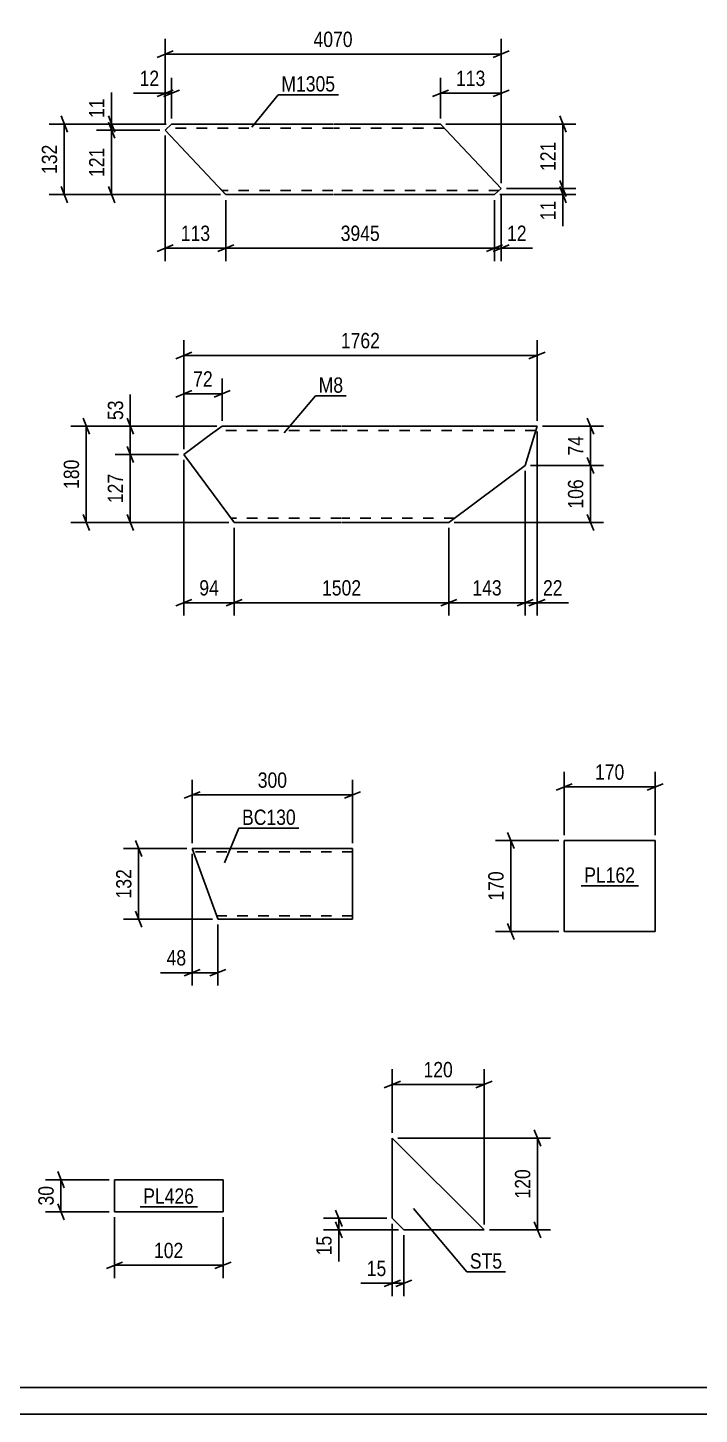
# Model space of a CAD drawing. Header units: millimetres. Extents: x 0 to 594, y 0 to 420.
# Drawn here: x 227.7 to 353.3, y 0 to 259 of the extents above; entities that cross this region are included whole.
import ezdxf

# ---------------------------------------------------------------- set-up
doc = ezdxf.new("R2010")
doc.units = ezdxf.units.MM
doc.linetypes.add('DXK_LINE_DOT2', pattern=[3.9198, 1.9599, -1.9599])
doc.styles.add('Arial Narrow', font='ARIALN.TTF', dxfattribs={"height": 0.2})

# ---------------------------------------------------------------- blocks, each defined once
blk = doc.blocks.new('Unknown-348431186-1135')
at = {"color": 5, "linetype": 'Continuous'}
for p, q in [((5, 5), (589, 5)), ((0, 0), (594, 0))]:
    blk.add_line(p, q, dxfattribs=at)
blk = doc.blocks.new('Part-348431186-11038 - 11037')
at = {"color": 2, "linetype": 'Continuous'}
for p, q in [((253.43, 239.93), (254.63, 241.06)), ((254.63, 241.06), (284.78, 241.06)), ((284.88, 241.06), (304.88, 241.06)), ((316.23, 228.99), (304.88, 241.06)), ((263.27, 229.46), (253.43, 239.93)), ((264.78, 227.86), (263.27, 229.46)), ((315.02, 227.86), (316.23, 228.99)), ((284.78, 227.86), (264.78, 227.86)), ((315.02, 227.86), (284.88, 227.86))]:
    blk.add_line(p, q, dxfattribs=at)
at = {"color": 7, "linetype": 'DXK_LINE_DOT2'}
for p, q in [((284.78, 240.26), (253.78, 240.26)), ((305.63, 240.26), (284.88, 240.26)), ((264.66, 227.98), (263.27, 229.46)), ((284.78, 228.66), (264.03, 228.66)), ((315.88, 228.66), (284.88, 228.66))]:
    blk.add_line(p, q, dxfattribs=at)
blk = doc.blocks.new('Part-348431186-11061 - 11060')
at = {"color": 2, "linetype": 'Continuous'}
for p, q in [((264.08, 184.62), (261.93, 183.02)), ((286.36, 184.62), (264.08, 184.62)), ((322.95, 184.62), (286.46, 184.62)), ((320.75, 177.27), (322.95, 184.62)), ((261.93, 183.02), (256.92, 179.29)), ((265.17, 168.22), (256.92, 179.29)), ((320.75, 177.27), (306.46, 166.62)), ((266.36, 166.62), (265.17, 168.22)), ((286.36, 166.62), (266.36, 166.62)), ((306.46, 166.62), (286.46, 166.62))]:
    blk.add_line(p, q, dxfattribs=at)
at = {"color": 7, "linetype": 'DXK_LINE_DOT2'}
for p, q in [((264.08, 184.62), (262.75, 183.64)), ((322.95, 184.62), (322.64, 183.59)), ((286.36, 183.82), (263.01, 183.82)), ((322.71, 183.82), (286.46, 183.82)), ((266.27, 166.75), (265.17, 168.22)), ((286.36, 167.42), (265.77, 167.42)), ((307.54, 167.42), (286.46, 167.42))]:
    blk.add_line(p, q, dxfattribs=at)
blk = doc.blocks.new('Part-348431186-11086 - 11085')
at = {"color": 2, "linetype": 'Continuous'}
for p, q in [((288.48, 105.7), (258.48, 105.7)), ((263.26, 92.59), (258.48, 105.7)), ((288.48, 105.7), (288.48, 92.5)), ((263.29, 92.5), (263.26, 92.59)), ((288.48, 92.5), (263.29, 92.5))]:
    blk.add_line(p, q, dxfattribs=at)
at = {"color": 7, "linetype": 'DXK_LINE_DOT2'}
for p, q in [((288.48, 105.1), (258.7, 105.1)), ((288.48, 105.61), (288.48, 105.7)), ((263.07, 93.1), (263.05, 93.15)), ((288.48, 93.1), (263.07, 93.1)), ((288.48, 93.1), (288.48, 93.15))]:
    blk.add_line(p, q, dxfattribs=at)
blk = doc.blocks.new('Part-348431186-11142 - 11141')
at = {"color": 2, "linetype": 'Continuous'}
for p, q in [((295.9, 51.61), (295.9, 36.61)), ((295.9, 51.61), (313.04, 34.47)), ((295.9, 36.61), (298.04, 34.47)), ((298.04, 34.47), (313.04, 34.47))]:
    blk.add_line(p, q, dxfattribs=at)
blk = doc.blocks.new('Part-348431186-11206 - 11205')
at = {"color": 2, "linetype": 'Continuous'}
for p, q in [((328.05, 90.2), (328.05, 107.2)), ((328.05, 107.2), (345.02, 107.2)), ((345.02, 107.2), (345.02, 90.2)), ((345.02, 90.2), (328.05, 90.2))]:
    blk.add_line(p, q, dxfattribs=at)
blk = doc.blocks.new('Part-348431186-11312 - 11311')
at = {"color": 2, "linetype": 'Continuous'}
for p, q in [((243.94, 37.83), (243.94, 43.83)), ((243.94, 43.83), (264.25, 43.83)), ((264.25, 43.83), (264.25, 37.83)), ((264.25, 37.83), (243.94, 37.83))]:
    blk.add_line(p, q, dxfattribs=at)
blk = doc.blocks.new('StraightDimension-348431186-11494 - 11037')
at = {"color": 7, "linetype": 'Continuous'}
for p, q in [((253.43, 240.93), (253.43, 256.95)), ((316.23, 229.99), (316.23, 256.95)), ((254.93, 254.7), (251.93, 253.5)), ((253.43, 254.1), (316.23, 254.1)), ((314.73, 253.5), (317.73, 254.7))]:
    blk.add_line(p, q, dxfattribs=at)
at = {"color": 0}
blk.add_wipeout([(289.08, 254.85), (289.08, 259.05), (280.57, 259.05), (280.57, 254.85)], dxfattribs=at)
at = {"color": 3, "style": 'Arial Narrow'}
blk.add_text('4070', height=2.863, dxfattribs=at).set_placement((281.17, 255.45))
blk = doc.blocks.new('StraightDimension-348431186-11470 - 11037')
at = {"color": 7, "linetype": 'Continuous'}
for p, q in [((304.88, 242.06), (304.88, 249.66)), ((316.23, 229.99), (316.23, 249.66)), ((303.38, 246.21), (306.38, 247.41)), ((304.88, 246.81), (316.23, 246.81)), ((317.73, 247.41), (314.73, 246.21))]:
    blk.add_line(p, q, dxfattribs=at)
at = {"color": 0}
blk.add_wipeout([(313.9, 247.56), (313.9, 251.76), (307.21, 251.76), (307.21, 247.56)], dxfattribs=at)
at = {"color": 3, "style": 'Arial Narrow'}
blk.add_text('113', height=2.863, dxfattribs=at).set_placement((307.81, 248.16))
blk = doc.blocks.new('StraightDimension-348431186-16838 - 11037')
at = {"color": 7, "linetype": 'Continuous'}
for p, q in [((253.63, 241.06), (240.58, 241.06)), ((242.83, 242.56), (244.03, 239.56)), ((244.03, 238.43), (242.83, 241.43)), ((243.43, 239.93), (243.43, 241.06)), ((252.43, 239.93), (240.58, 239.93))]:
    blk.add_line(p, q, dxfattribs=at)
at = {"color": 0}
blk.add_wipeout([(242.68, 246.44), (238.48, 246.44), (238.48, 241.58), (242.68, 241.58)], dxfattribs=at)
at = {"color": 7, "linetype": 'Continuous'}
blk.add_line((243.43, 241.06), (243.43, 246.96), dxfattribs=at)
blk.add_line((243.43, 241.06), (243.43, 246.96), dxfattribs=at)
at = {"color": 3, "style": 'Arial Narrow'}
blk.add_text('11', height=2.863, rotation=90.0002, dxfattribs=at).set_placement((242.08, 242.18))
blk = doc.blocks.new('StraightDimension-348431186-11474 - 11037')
at = {"color": 7, "linetype": 'Continuous'}
for p, q in [((253.43, 240.93), (253.43, 249.66)), ((254.63, 242.06), (254.63, 249.66)), ((251.93, 246.21), (254.93, 247.41)), ((256.13, 247.41), (253.13, 246.21)), ((253.43, 246.81), (254.63, 246.81))]:
    blk.add_line(p, q, dxfattribs=at)
at = {"color": 0}
blk.add_wipeout([(252.9, 247.56), (252.9, 251.76), (248.05, 251.76), (248.05, 247.56)], dxfattribs=at)
at = {"color": 7, "linetype": 'Continuous'}
blk.add_line((253.43, 246.81), (247.52, 246.81), dxfattribs=at)
blk.add_line((253.43, 246.81), (247.52, 246.81), dxfattribs=at)
at = {"color": 3, "style": 'Arial Narrow'}
blk.add_text('12', height=2.863, dxfattribs=at).set_placement((248.65, 248.16))
blk = doc.blocks.new('StraightDimension-348431186-16914 - 11037')
at = {"color": 7, "linetype": 'Continuous'}
for p, q in [((305.88, 241.06), (330.19, 241.06)), ((327.19, 242.56), (328.39, 239.56)), ((327.79, 228.99), (327.79, 241.06)), ((317.23, 228.99), (330.19, 228.99)), ((328.39, 227.49), (327.19, 230.49))]:
    blk.add_line(p, q, dxfattribs=at)
at = {"color": 0}
blk.add_wipeout([(327.04, 238.37), (322.84, 238.37), (322.84, 231.68), (327.04, 231.68)], dxfattribs=at)
at = {"color": 3, "style": 'Arial Narrow'}
blk.add_text('121', height=2.863, rotation=90.0002, dxfattribs=at).set_placement((326.44, 232.28))
blk = doc.blocks.new('StraightDimension-348431186-16839 - 11037')
at = {"color": 7, "linetype": 'Continuous'}
for p, q in [((242.83, 241.43), (244.03, 238.43)), ((252.43, 239.93), (240.58, 239.93)), ((243.43, 227.86), (243.43, 239.93)), ((244.03, 226.36), (242.83, 229.36)), ((263.78, 227.86), (240.58, 227.86))]:
    blk.add_line(p, q, dxfattribs=at)
at = {"color": 0}
blk.add_wipeout([(242.68, 237.23), (238.48, 237.23), (238.48, 230.55), (242.68, 230.55)], dxfattribs=at)
at = {"color": 3, "style": 'Arial Narrow'}
blk.add_text('121', height=2.863, rotation=90.0002, dxfattribs=at).set_placement((242.08, 231.15))
blk = doc.blocks.new('StraightDimension-348431186-16915 - 11037')
at = {"color": 7, "linetype": 'Continuous'}
for p, q in [((317.23, 228.99), (330.19, 228.99)), ((327.19, 230.49), (328.39, 227.49)), ((328.39, 226.36), (327.19, 229.36)), ((327.79, 227.86), (327.79, 228.99)), ((316.02, 227.86), (330.19, 227.86))]:
    blk.add_line(p, q, dxfattribs=at)
at = {"color": 0}
blk.add_wipeout([(327.04, 227.33), (322.84, 227.33), (322.84, 222.48), (327.04, 222.48)], dxfattribs=at)
at = {"color": 7, "linetype": 'Continuous'}
blk.add_line((327.79, 227.86), (327.79, 221.95), dxfattribs=at)
blk.add_line((327.79, 227.86), (327.79, 221.95), dxfattribs=at)
at = {"color": 3, "style": 'Arial Narrow'}
blk.add_text('11', height=2.863, rotation=90.0002, dxfattribs=at).set_placement((326.44, 223.08))
blk = doc.blocks.new('StraightDimension-348431186-17078 - 11037')
at = {"color": 7, "linetype": 'Continuous'}
for p, q in [((316.23, 227.99), (316.23, 215.46)), ((315.02, 226.86), (315.02, 215.46)), ((313.52, 217.26), (316.52, 218.46)), ((317.73, 218.46), (314.73, 217.26)), ((315.02, 217.86), (316.23, 217.86))]:
    blk.add_line(p, q, dxfattribs=at)
at = {"color": 0}
blk.add_wipeout([(321.61, 218.61), (321.61, 222.81), (316.75, 222.81), (316.75, 218.61)], dxfattribs=at)
at = {"color": 7, "linetype": 'Continuous'}
blk.add_line((316.23, 217.86), (322.13, 217.86), dxfattribs=at)
blk.add_line((316.23, 217.86), (322.13, 217.86), dxfattribs=at)
at = {"color": 3, "style": 'Arial Narrow'}
blk.add_text('12', height=2.863, dxfattribs=at).set_placement((317.35, 219.21))
blk = doc.blocks.new('StraightDimension-348431186-17079 - 11037')
at = {"color": 7, "linetype": 'Continuous'}
for p, q in [((264.78, 226.86), (264.78, 215.46)), ((315.02, 226.86), (315.02, 215.46)), ((266.28, 218.46), (263.28, 217.26)), ((264.78, 217.86), (315.02, 217.86)), ((313.52, 217.26), (316.52, 218.46))]:
    blk.add_line(p, q, dxfattribs=at)
at = {"color": 0}
blk.add_wipeout([(294.16, 218.61), (294.16, 222.81), (285.65, 222.81), (285.65, 218.61)], dxfattribs=at)
at = {"color": 3, "style": 'Arial Narrow'}
blk.add_text('3945', height=2.863, dxfattribs=at).set_placement((286.25, 219.21))
blk = doc.blocks.new('StraightDimension-348431186-17080 - 11037')
at = {"color": 7, "linetype": 'Continuous'}
for p, q in [((253.43, 238.93), (253.43, 215.46)), ((264.78, 226.86), (264.78, 215.46)), ((251.93, 217.26), (254.93, 218.46)), ((253.43, 217.86), (264.78, 217.86)), ((266.28, 218.46), (263.28, 217.26))]:
    blk.add_line(p, q, dxfattribs=at)
at = {"color": 0}
blk.add_wipeout([(262.45, 218.61), (262.45, 222.81), (255.76, 222.81), (255.76, 218.61)], dxfattribs=at)
at = {"color": 3, "style": 'Arial Narrow'}
blk.add_text('113', height=2.863, dxfattribs=at).set_placement((256.36, 219.21))
blk = doc.blocks.new('StraightDimension-348431186-17129 - 11037')
at = {"color": 7, "linetype": 'Continuous'}
for p, q in [((253.63, 241.06), (231.73, 241.06)), ((235.18, 239.56), (233.98, 242.56)), ((234.58, 227.86), (234.58, 241.06)), ((233.98, 229.36), (235.18, 226.36)), ((263.78, 227.86), (231.73, 227.86))]:
    blk.add_line(p, q, dxfattribs=at)
at = {"color": 0}
blk.add_wipeout([(233.83, 237.8), (229.63, 237.8), (229.63, 231.12), (233.83, 231.12)], dxfattribs=at)
at = {"color": 3, "style": 'Arial Narrow'}
blk.add_text('132', height=2.863, rotation=90.0002, dxfattribs=at).set_placement((233.23, 231.72))
blk = doc.blocks.new('StraightDimension-348431186-11575 - 11060')
at = {"color": 7, "linetype": 'Continuous'}
for p, q in [((255.92, 179.29), (244.07, 179.29)), ((247.52, 177.79), (246.32, 180.79)), ((246.92, 166.62), (246.92, 179.29)), ((265.36, 166.62), (244.07, 166.62)), ((246.32, 168.12), (247.52, 165.12))]:
    blk.add_line(p, q, dxfattribs=at)
at = {"color": 0}
blk.add_wipeout([(246.17, 176.3), (241.97, 176.3), (241.97, 169.62), (246.17, 169.62)], dxfattribs=at)
at = {"color": 3, "style": 'Arial Narrow'}
blk.add_text('127', height=2.863, rotation=90.0002, dxfattribs=at).set_placement((245.57, 170.22))
blk = doc.blocks.new('StraightDimension-348431186-18509 - 11060')
at = {"color": 7, "linetype": 'Continuous'}
for p, q in [((323.95, 184.62), (335.35, 184.62)), ((332.35, 186.12), (333.55, 183.12)), ((332.95, 177.27), (332.95, 184.62)), ((333.55, 175.77), (332.35, 178.77)), ((321.75, 177.27), (335.35, 177.27))]:
    blk.add_line(p, q, dxfattribs=at)
at = {"color": 0}
blk.add_wipeout([(332.2, 183.37), (328, 183.37), (328, 178.52), (332.2, 178.52)], dxfattribs=at)
at = {"color": 3, "style": 'Arial Narrow'}
blk.add_text('74', height=2.863, rotation=90.0002, dxfattribs=at).set_placement((331.6, 179.12))
blk = doc.blocks.new('StraightDimension-348431186-11570 - 11060')
at = {"color": 7, "linetype": 'Continuous'}
for p, q in [((256.92, 180.29), (256.92, 193.49)), ((264.08, 185.62), (264.08, 193.49)), ((255.42, 190.04), (258.42, 191.24)), ((256.92, 190.64), (264.08, 190.64)), ((265.58, 191.24), (262.58, 190.04))]:
    blk.add_line(p, q, dxfattribs=at)
at = {"color": 0}
blk.add_wipeout([(262.93, 191.39), (262.93, 195.59), (258.07, 195.59), (258.07, 191.39)], dxfattribs=at)
at = {"color": 3, "style": 'Arial Narrow'}
blk.add_text('72', height=2.863, dxfattribs=at).set_placement((258.67, 191.99))
blk = doc.blocks.new('StraightDimension-348431186-11590 - 11060')
at = {"color": 7, "linetype": 'Continuous'}
for p, q in [((256.92, 180.29), (256.92, 200.66)), ((322.95, 185.62), (322.95, 200.66)), ((258.42, 198.41), (255.42, 197.21)), ((256.92, 197.81), (322.95, 197.81)), ((321.45, 197.21), (324.45, 198.41))]:
    blk.add_line(p, q, dxfattribs=at)
at = {"color": 0}
blk.add_wipeout([(294.19, 198.56), (294.19, 202.76), (285.68, 202.76), (285.68, 198.56)], dxfattribs=at)
at = {"color": 3, "style": 'Arial Narrow'}
blk.add_text('1762', height=2.863, dxfattribs=at).set_placement((286.28, 199.16))
blk = doc.blocks.new('StraightDimension-348431186-11574 - 11060')
at = {"color": 7, "linetype": 'Continuous'}
for p, q in [((263.08, 184.62), (244.07, 184.62)), ((246.32, 186.12), (247.52, 183.12)), ((246.92, 179.29), (246.92, 184.62)), ((255.92, 179.29), (244.07, 179.29)), ((247.52, 177.79), (246.32, 180.79))]:
    blk.add_line(p, q, dxfattribs=at)
at = {"color": 0}
blk.add_wipeout([(246.17, 190), (241.97, 190), (241.97, 185.15), (246.17, 185.15)], dxfattribs=at)
at = {"color": 7, "linetype": 'Continuous'}
blk.add_line((246.92, 184.62), (246.92, 190.53), dxfattribs=at)
blk.add_line((246.92, 184.62), (246.92, 190.53), dxfattribs=at)
at = {"color": 3, "style": 'Arial Narrow'}
blk.add_text('53', height=2.863, rotation=90.0002, dxfattribs=at).set_placement((245.57, 185.75))
blk = doc.blocks.new('StraightDimension-348431186-18510 - 11060')
at = {"color": 7, "linetype": 'Continuous'}
for p, q in [((332.35, 178.77), (333.55, 175.77)), ((321.75, 177.27), (335.35, 177.27)), ((332.95, 166.62), (332.95, 177.27)), ((307.46, 166.62), (335.35, 166.62)), ((333.55, 165.12), (332.35, 168.12))]:
    blk.add_line(p, q, dxfattribs=at)
at = {"color": 0}
blk.add_wipeout([(332.2, 175.29), (328, 175.29), (328, 168.6), (332.2, 168.6)], dxfattribs=at)
at = {"color": 3, "style": 'Arial Narrow'}
blk.add_text('106', height=2.863, rotation=90.0002, dxfattribs=at).set_placement((331.6, 169.2))
blk = doc.blocks.new('StraightDimension-348431186-18591 - 11060')
at = {"color": 7, "linetype": 'Continuous'}
for p, q in [((322.95, 183.62), (322.95, 149.22)), ((320.75, 176.27), (320.75, 149.22)), ((319.25, 151.02), (322.25, 152.22)), ((320.75, 151.62), (322.95, 151.62)), ((324.45, 152.22), (321.45, 151.02))]:
    blk.add_line(p, q, dxfattribs=at)
at = {"color": 0}
blk.add_wipeout([(328.33, 152.37), (328.33, 156.57), (323.47, 156.57), (323.47, 152.37)], dxfattribs=at)
at = {"color": 7, "linetype": 'Continuous'}
blk.add_line((322.95, 151.62), (328.85, 151.62), dxfattribs=at)
blk.add_line((322.95, 151.62), (328.85, 151.62), dxfattribs=at)
at = {"color": 3, "style": 'Arial Narrow'}
blk.add_text('22', height=2.863, dxfattribs=at).set_placement((324.07, 152.97))
blk = doc.blocks.new('StraightDimension-348431186-18592 - 11060')
at = {"color": 7, "linetype": 'Continuous'}
for p, q in [((320.75, 176.27), (320.75, 149.22)), ((306.46, 165.62), (306.46, 149.22)), ((307.96, 152.22), (304.96, 151.02)), ((306.46, 151.62), (320.75, 151.62)), ((319.25, 151.02), (322.25, 152.22))]:
    blk.add_line(p, q, dxfattribs=at)
at = {"color": 0}
blk.add_wipeout([(316.95, 152.37), (316.95, 156.57), (310.26, 156.57), (310.26, 152.37)], dxfattribs=at)
at = {"color": 3, "style": 'Arial Narrow'}
blk.add_text('143', height=2.863, dxfattribs=at).set_placement((310.86, 152.97))
blk = doc.blocks.new('StraightDimension-348431186-18593 - 11060')
at = {"color": 7, "linetype": 'Continuous'}
for p, q in [((266.36, 165.62), (266.36, 149.22)), ((306.46, 165.62), (306.46, 149.22)), ((267.86, 152.22), (264.86, 151.02)), ((266.36, 151.62), (306.46, 151.62)), ((304.96, 151.02), (307.96, 152.22))]:
    blk.add_line(p, q, dxfattribs=at)
at = {"color": 0}
blk.add_wipeout([(290.67, 152.37), (290.67, 156.57), (282.16, 156.57), (282.16, 152.37)], dxfattribs=at)
at = {"color": 3, "style": 'Arial Narrow'}
blk.add_text('1502', height=2.863, dxfattribs=at).set_placement((282.76, 152.97))
blk = doc.blocks.new('StraightDimension-348431186-18594 - 11060')
at = {"color": 7, "linetype": 'Continuous'}
for p, q in [((256.92, 178.29), (256.92, 149.22)), ((266.36, 165.62), (266.36, 149.22)), ((255.42, 151.02), (258.42, 152.22)), ((256.92, 151.62), (266.36, 151.62)), ((267.86, 152.22), (264.86, 151.02))]:
    blk.add_line(p, q, dxfattribs=at)
at = {"color": 0}
blk.add_wipeout([(264.07, 152.37), (264.07, 156.57), (259.22, 156.57), (259.22, 152.37)], dxfattribs=at)
at = {"color": 3, "style": 'Arial Narrow'}
blk.add_text('94', height=2.863, dxfattribs=at).set_placement((259.82, 152.97))
blk = doc.blocks.new('StraightDimension-348431186-18692 - 11060')
at = {"color": 7, "linetype": 'Continuous'}
for p, q in [((263.08, 184.62), (235.83, 184.62)), ((239.28, 183.12), (238.08, 186.12)), ((238.68, 166.62), (238.68, 184.62)), ((265.36, 166.62), (235.83, 166.62)), ((238.08, 168.12), (239.28, 165.12))]:
    blk.add_line(p, q, dxfattribs=at)
at = {"color": 0}
blk.add_wipeout([(237.93, 178.97), (233.73, 178.97), (233.73, 172.28), (237.93, 172.28)], dxfattribs=at)
at = {"color": 3, "style": 'Arial Narrow'}
blk.add_text('180', height=2.863, rotation=90.0002, dxfattribs=at).set_placement((237.33, 172.88))
blk = doc.blocks.new('StraightDimension-348431186-11616 - 11085')
at = {"color": 7, "linetype": 'Continuous'}
for p, q in [((249.08, 104.2), (247.88, 107.2)), ((257.48, 105.7), (245.63, 105.7)), ((248.48, 92.5), (248.48, 105.7)), ((247.88, 94), (249.08, 91)), ((262.29, 92.5), (245.63, 92.5))]:
    blk.add_line(p, q, dxfattribs=at)
at = {"color": 0}
blk.add_wipeout([(247.73, 102.44), (243.53, 102.44), (243.53, 95.76), (247.73, 95.76)], dxfattribs=at)
at = {"color": 3, "style": 'Arial Narrow'}
blk.add_text('132', height=2.863, rotation=90.0002, dxfattribs=at).set_placement((247.13, 96.36))
blk = doc.blocks.new('StraightDimension-348431186-11612 - 11085')
at = {"color": 7, "linetype": 'Continuous'}
for p, q in [((258.48, 104.7), (258.48, 80.1)), ((263.29, 91.5), (263.29, 80.1)), ((256.98, 81.9), (259.98, 83.1)), ((264.79, 83.1), (261.79, 81.9)), ((258.48, 82.5), (263.29, 82.5))]:
    blk.add_line(p, q, dxfattribs=at)
at = {"color": 0}
blk.add_wipeout([(257.96, 83.25), (257.96, 87.45), (253.1, 87.45), (253.1, 83.25)], dxfattribs=at)
at = {"color": 7, "linetype": 'Continuous'}
blk.add_line((258.48, 82.5), (252.58, 82.5), dxfattribs=at)
blk.add_line((258.48, 82.5), (252.58, 82.5), dxfattribs=at)
at = {"color": 3, "style": 'Arial Narrow'}
blk.add_text('48', height=2.863, dxfattribs=at).set_placement((253.7, 83.85))
blk = doc.blocks.new('StraightDimension-348431186-11622 - 11085')
at = {"color": 7, "linetype": 'Continuous'}
for p, q in [((258.48, 106.7), (258.48, 118.55)), ((288.48, 106.7), (288.48, 118.55)), ((259.98, 116.3), (256.98, 115.1)), ((258.48, 115.7), (288.48, 115.7)), ((286.98, 115.1), (289.98, 116.3))]:
    blk.add_line(p, q, dxfattribs=at)
at = {"color": 0}
blk.add_wipeout([(276.83, 116.45), (276.83, 120.65), (270.14, 120.65), (270.14, 116.45)], dxfattribs=at)
at = {"color": 3, "style": 'Arial Narrow'}
blk.add_text('300', height=2.863, dxfattribs=at).set_placement((270.74, 117.05))
blk = doc.blocks.new('StraightDimension-348431186-11718 - 11141')
at = {"color": 7, "linetype": 'Continuous'}
for p, q in [((294.9, 36.61), (283.05, 36.61)), ((285.3, 38.11), (286.5, 35.11)), ((285.9, 34.47), (285.9, 36.61)), ((297.04, 34.47), (283.05, 34.47)), ((286.5, 32.97), (285.3, 35.97))]:
    blk.add_line(p, q, dxfattribs=at)
at = {"color": 0}
blk.add_wipeout([(285.15, 33.95), (280.95, 33.95), (280.95, 29.09), (285.15, 29.09)], dxfattribs=at)
at = {"color": 7, "linetype": 'Continuous'}
blk.add_line((285.9, 34.47), (285.9, 28.56), dxfattribs=at)
blk.add_line((285.9, 34.47), (285.9, 28.56), dxfattribs=at)
at = {"color": 3, "style": 'Arial Narrow'}
blk.add_text('15', height=2.863, rotation=90.0002, dxfattribs=at).set_placement((284.55, 29.69))
blk = doc.blocks.new('StraightDimension-348431186-11710 - 11141')
at = {"color": 7, "linetype": 'Continuous'}
for p, q in [((295.9, 35.61), (295.9, 22.07)), ((298.04, 33.47), (298.04, 22.07)), ((294.4, 23.87), (297.4, 25.07)), ((295.9, 24.47), (298.04, 24.47)), ((299.54, 25.07), (296.54, 23.87))]:
    blk.add_line(p, q, dxfattribs=at)
at = {"color": 0}
blk.add_wipeout([(295.38, 25.22), (295.38, 29.42), (290.52, 29.42), (290.52, 25.22)], dxfattribs=at)
at = {"color": 7, "linetype": 'Continuous'}
blk.add_line((295.9, 24.47), (289.99, 24.47), dxfattribs=at)
blk.add_line((295.9, 24.47), (289.99, 24.47), dxfattribs=at)
at = {"color": 3, "style": 'Arial Narrow'}
blk.add_text('15', height=2.863, dxfattribs=at).set_placement((291.12, 25.82))
blk = doc.blocks.new('StraightDimension-348431186-11722 - 11141')
at = {"color": 7, "linetype": 'Continuous'}
for p, q in [((323.64, 50.11), (322.44, 53.11)), ((296.9, 51.61), (325.44, 51.61)), ((323.04, 34.47), (323.04, 51.61)), ((314.04, 34.47), (325.44, 34.47)), ((322.44, 35.97), (323.64, 32.97))]:
    blk.add_line(p, q, dxfattribs=at)
at = {"color": 0}
blk.add_wipeout([(322.29, 46.38), (318.09, 46.38), (318.09, 39.7), (322.29, 39.7)], dxfattribs=at)
at = {"color": 3, "style": 'Arial Narrow'}
blk.add_text('120', height=2.863, rotation=90.0002, dxfattribs=at).set_placement((321.69, 40.3))
blk = doc.blocks.new('StraightDimension-348431186-11714 - 11141')
at = {"color": 7, "linetype": 'Continuous'}
for p, q in [((297.4, 62.21), (294.4, 61.01)), ((295.9, 52.61), (295.9, 64.46)), ((311.54, 61.01), (314.54, 62.21)), ((313.04, 35.47), (313.04, 64.46)), ((295.9, 61.61), (313.04, 61.61))]:
    blk.add_line(p, q, dxfattribs=at)
at = {"color": 0}
blk.add_wipeout([(307.81, 62.36), (307.81, 66.56), (301.13, 66.56), (301.13, 62.36)], dxfattribs=at)
at = {"color": 3, "style": 'Arial Narrow'}
blk.add_text('120', height=2.863, dxfattribs=at).set_placement((301.73, 62.96))
blk = doc.blocks.new('StraightDimension-348431186-11855 - 11205')
at = {"color": 7, "linetype": 'Continuous'}
for p, q in [((327.05, 107.2), (315.2, 107.2)), ((318.65, 105.7), (317.45, 108.7)), ((318.05, 90.2), (318.05, 107.2)), ((317.45, 91.7), (318.65, 88.7)), ((327.05, 90.2), (315.2, 90.2))]:
    blk.add_line(p, q, dxfattribs=at)
at = {"color": 0}
blk.add_wipeout([(317.3, 102.05), (313.1, 102.05), (313.1, 95.36), (317.3, 95.36)], dxfattribs=at)
at = {"color": 3, "style": 'Arial Narrow'}
blk.add_text('170', height=2.863, rotation=90.0002, dxfattribs=at).set_placement((316.7, 95.96))
blk = doc.blocks.new('StraightDimension-348431186-11859 - 11205')
at = {"color": 7, "linetype": 'Continuous'}
for p, q in [((328.05, 108.2), (328.05, 120.05)), ((345.02, 108.2), (345.02, 120.05)), ((329.55, 117.8), (326.55, 116.6)), ((328.05, 117.2), (345.02, 117.2)), ((343.52, 116.6), (346.52, 117.8))]:
    blk.add_line(p, q, dxfattribs=at)
at = {"color": 0}
blk.add_wipeout([(339.88, 117.95), (339.88, 122.15), (333.19, 122.15), (333.19, 117.95)], dxfattribs=at)
at = {"color": 3, "style": 'Arial Narrow'}
blk.add_text('170', height=2.863, dxfattribs=at).set_placement((333.79, 118.55))
blk = doc.blocks.new('StraightDimension-348431186-12041 - 11311')
at = {"color": 7, "linetype": 'Continuous'}
for p, q in [((233.34, 45.33), (234.54, 42.33)), ((242.94, 43.83), (231.09, 43.83)), ((233.94, 37.83), (233.94, 43.83)), ((234.54, 36.33), (233.34, 39.33)), ((242.94, 37.83), (231.09, 37.83))]:
    blk.add_line(p, q, dxfattribs=at)
at = {"color": 0}
blk.add_wipeout([(233.19, 43.26), (228.99, 43.26), (228.99, 38.4), (233.19, 38.4)], dxfattribs=at)
at = {"color": 3, "style": 'Arial Narrow'}
blk.add_text('30', height=2.863, rotation=90.0002, dxfattribs=at).set_placement((232.59, 39))
blk = doc.blocks.new('StraightDimension-348431186-12045 - 11311')
at = {"color": 7, "linetype": 'Continuous'}
for p, q in [((243.94, 36.83), (243.94, 25.43)), ((264.25, 36.83), (264.25, 25.43)), ((245.44, 28.43), (242.44, 27.23)), ((243.94, 27.83), (264.25, 27.83)), ((262.75, 27.23), (265.75, 28.43))]:
    blk.add_line(p, q, dxfattribs=at)
at = {"color": 0}
blk.add_wipeout([(257.44, 28.58), (257.44, 32.78), (250.75, 32.78), (250.75, 28.58)], dxfattribs=at)
at = {"color": 3, "style": 'Arial Narrow'}
blk.add_text('102', height=2.863, dxfattribs=at).set_placement((251.35, 29.18))
blk = doc.blocks.new('Mark-348431186-12256 - 11037')
at = {"color": 0}
blk.add_wipeout([(285.21, 247.13), (285.21, 250.13), (275.16, 250.13), (275.16, 247.13)], dxfattribs=at)
blk.add_wipeout([(285.21, 247.13), (285.21, 250.13), (275.16, 250.13), (275.16, 247.13)], dxfattribs=at)
at = {"color": 30, "linetype": 'Continuous'}
for p, q in [((269.66, 240.49), (274.56, 246.53)), ((274.56, 246.53), (285.81, 246.53))]:
    blk.add_line(p, q, dxfattribs=at)
at = {"color": 3, "style": 'Arial Narrow'}
blk.add_text('M1305', height=2.863, dxfattribs=at).set_placement((275.16, 247.13))
blk = doc.blocks.new('Mark-348431186-12265 - 11060')
at = {"color": 0}
blk.add_wipeout([(286.7, 190.85), (286.7, 193.85), (282.14, 193.85), (282.14, 190.85)], dxfattribs=at)
blk.add_wipeout([(286.7, 190.85), (286.7, 193.85), (282.14, 193.85), (282.14, 190.85)], dxfattribs=at)
at = {"color": 30, "linetype": 'Continuous'}
for p, q in [((275.7, 183.36), (281.54, 190.25)), ((281.54, 190.25), (287.3, 190.25))]:
    blk.add_line(p, q, dxfattribs=at)
at = {"color": 3, "style": 'Arial Narrow'}
blk.add_text('M8', height=2.863, dxfattribs=at).set_placement((282.14, 190.85))
blk = doc.blocks.new('Mark-348431186-12274 - 11085')
at = {"color": 0}
blk.add_wipeout([(277.85, 110.11), (277.85, 113.11), (267.81, 113.11), (267.81, 110.11)], dxfattribs=at)
blk.add_wipeout([(277.85, 110.11), (277.85, 113.11), (267.81, 113.11), (267.81, 110.11)], dxfattribs=at)
at = {"color": 30, "linetype": 'Continuous'}
for p, q in [((264.51, 103.03), (267.21, 109.51)), ((267.21, 109.51), (278.45, 109.51))]:
    blk.add_line(p, q, dxfattribs=at)
at = {"color": 3, "style": 'Arial Narrow'}
blk.add_text('BC130', height=2.863, dxfattribs=at).set_placement((267.81, 110.11))
blk = doc.blocks.new('Mark-348431186-12291 - 11141')
at = {"color": 0}
blk.add_wipeout([(316.43, 27.21), (316.43, 30.21), (310.4, 30.21), (310.4, 27.21)], dxfattribs=at)
blk.add_wipeout([(316.43, 27.21), (316.43, 30.21), (310.4, 30.21), (310.4, 27.21)], dxfattribs=at)
at = {"color": 30, "linetype": 'Continuous'}
for p, q in [((299.87, 38.44), (309.8, 26.61)), ((309.8, 26.61), (317.03, 26.61))]:
    blk.add_line(p, q, dxfattribs=at)
at = {"color": 3, "style": 'Arial Narrow'}
blk.add_text('ST5', height=2.863, dxfattribs=at).set_placement((310.4, 27.21))
blk = doc.blocks.new('Mark-348431186-12304 - 11205')
at = {"color": 0}
blk.add_wipeout([(341.29, 99.3), (341.29, 102.3), (331.78, 102.3), (331.78, 99.3)], dxfattribs=at)
blk.add_wipeout([(341.29, 99.3), (341.29, 102.3), (331.78, 102.3), (331.78, 99.3)], dxfattribs=at)
at = {"color": 30, "linetype": 'Continuous'}
blk.add_line((331.18, 98.7), (341.89, 98.7), dxfattribs=at)
at = {"color": 3, "style": 'Arial Narrow'}
blk.add_text('PL162', height=2.863, dxfattribs=at).set_placement((331.78, 99.3))
blk = doc.blocks.new('Mark-348431186-12337 - 11311')
at = {"color": 0}
blk.add_wipeout([(258.85, 39.33), (258.85, 42.33), (249.34, 42.33), (249.34, 39.33)], dxfattribs=at)
blk.add_wipeout([(258.85, 39.33), (258.85, 42.33), (249.34, 42.33), (249.34, 39.33)], dxfattribs=at)
at = {"color": 30, "linetype": 'Continuous'}
blk.add_line((248.74, 38.73), (259.45, 38.73), dxfattribs=at)
at = {"color": 3, "style": 'Arial Narrow'}
blk.add_text('PL426', height=2.863, dxfattribs=at).set_placement((249.34, 39.33))

msp = doc.modelspace()

# ---------------------------------------------------------------- block references
for name in ['Unknown-348431186-1135', 'Part-348431186-11038 - 11037', 'Part-348431186-11061 - 11060', 'Part-348431186-11206 - 11205', 'Part-348431186-11086 - 11085', 'Part-348431186-11142 - 11141', 'Part-348431186-11312 - 11311']:
    msp.add_blockref(name, (0, 0))

# ---------------------------------------------------------------- next in the draw order: block references
for name in ['StraightDimension-348431186-11494 - 11037', 'StraightDimension-348431186-18509 - 11060', 'StraightDimension-348431186-11575 - 11060', 'StraightDimension-348431186-11616 - 11085', 'StraightDimension-348431186-11855 - 11205', 'Mark-348431186-12304 - 11205', 'StraightDimension-348431186-12041 - 11311', 'Mark-348431186-12337 - 11311', 'StraightDimension-348431186-11718 - 11141']:
    msp.add_blockref(name, (0, 0))

# ---------------------------------------------------------------- next in the draw order: block references
for name in ['StraightDimension-348431186-11470 - 11037', 'Mark-348431186-12256 - 11037', 'StraightDimension-348431186-16838 - 11037', 'StraightDimension-348431186-11570 - 11060', 'StraightDimension-348431186-18510 - 11060', 'StraightDimension-348431186-11859 - 11205', 'StraightDimension-348431186-11622 - 11085', 'StraightDimension-348431186-11612 - 11085', 'StraightDimension-348431186-12045 - 11311', 'StraightDimension-348431186-11710 - 11141']:
    msp.add_blockref(name, (0, 0))

# ---------------------------------------------------------------- next in the draw order: block references
for name in ['StraightDimension-348431186-11474 - 11037', 'StraightDimension-348431186-16914 - 11037', 'StraightDimension-348431186-11590 - 11060', 'Mark-348431186-12274 - 11085', 'StraightDimension-348431186-11722 - 11141']:
    msp.add_blockref(name, (0, 0))

# ---------------------------------------------------------------- next in the draw order: block references
for name in ['StraightDimension-348431186-16839 - 11037', 'StraightDimension-348431186-16915 - 11037', 'Mark-348431186-12265 - 11060', 'StraightDimension-348431186-11574 - 11060', 'StraightDimension-348431186-18591 - 11060', 'StraightDimension-348431186-11714 - 11141']:
    msp.add_blockref(name, (0, 0))

# ---------------------------------------------------------------- next in the draw order: block references
for name in ['StraightDimension-348431186-17078 - 11037', 'StraightDimension-348431186-18592 - 11060', 'Mark-348431186-12291 - 11141']:
    msp.add_blockref(name, (0, 0))

# ---------------------------------------------------------------- next in the draw order: block references
for name in ['StraightDimension-348431186-17079 - 11037', 'StraightDimension-348431186-18593 - 11060']:
    msp.add_blockref(name, (0, 0))

# ---------------------------------------------------------------- next in the draw order: block references
for name in ['StraightDimension-348431186-17080 - 11037', 'StraightDimension-348431186-18594 - 11060']:
    msp.add_blockref(name, (0, 0))

# ---------------------------------------------------------------- next in the draw order: block references
for name in ['StraightDimension-348431186-17129 - 11037', 'StraightDimension-348431186-18692 - 11060']:
    msp.add_blockref(name, (0, 0))

doc.saveas('drawing.dxf')
